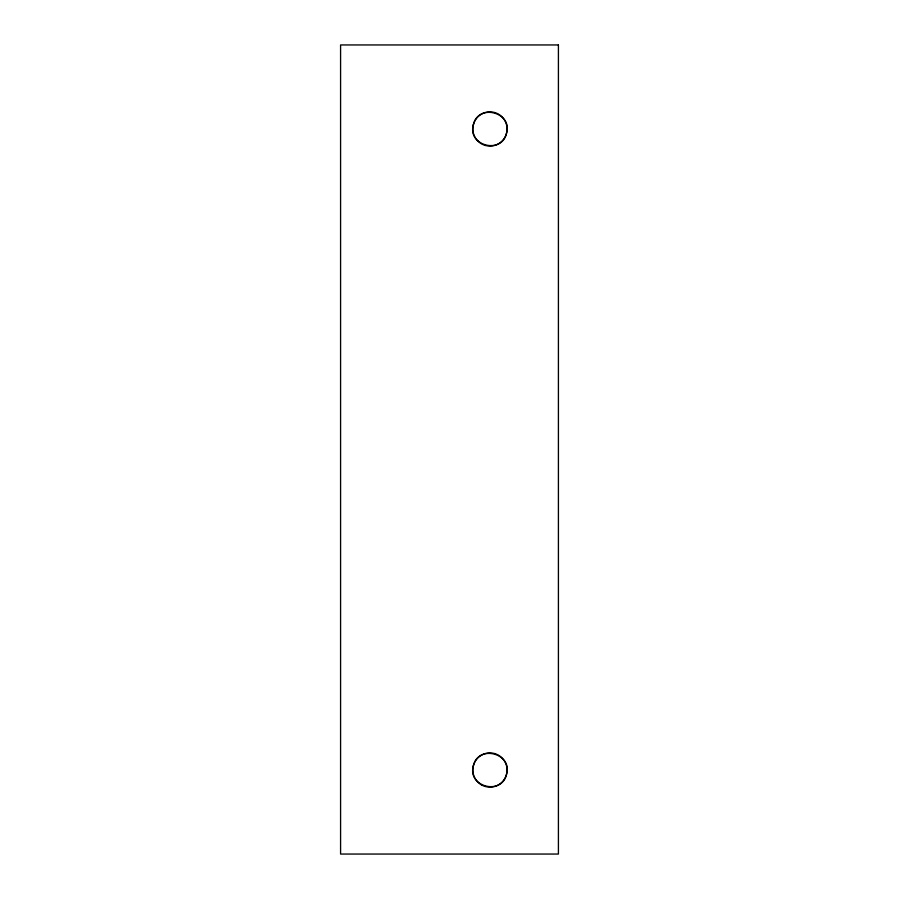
<?xml version="1.0" encoding="UTF-8"?>
<svg xmlns="http://www.w3.org/2000/svg" width="899" height="899" viewBox="0 0 899 899"><rect width="100%" height="100%" fill="white"/><g stroke="black" fill="none" stroke-linecap="round" stroke-linejoin="round"><path stroke-width="1.35" d="M473.425 124.545C466.929 145.559 501.597 154.853 506.485 133.4C512.981 112.375 478.313 103.093 473.425 124.545M473.425 765.6C466.929 786.625 501.597 795.907 506.485 774.455C512.981 753.441 478.313 744.147 473.425 765.6M558.414 44.95L340.586 44.95L340.586 854.05L558.414 854.05L558.414 44.95M477.852 141.076A17.115 17.115 0 0 0 506.485 133.4A17.115 17.115 0 0 0 485.527 112.442A17.115 17.115 0 0 0 477.852 141.076M481.392 784.849A17.115 17.115 0 0 0 507.07 770.027A17.115 17.115 0 0 0 481.392 755.205A17.115 17.115 0 0 0 481.392 784.849"/></g></svg>
